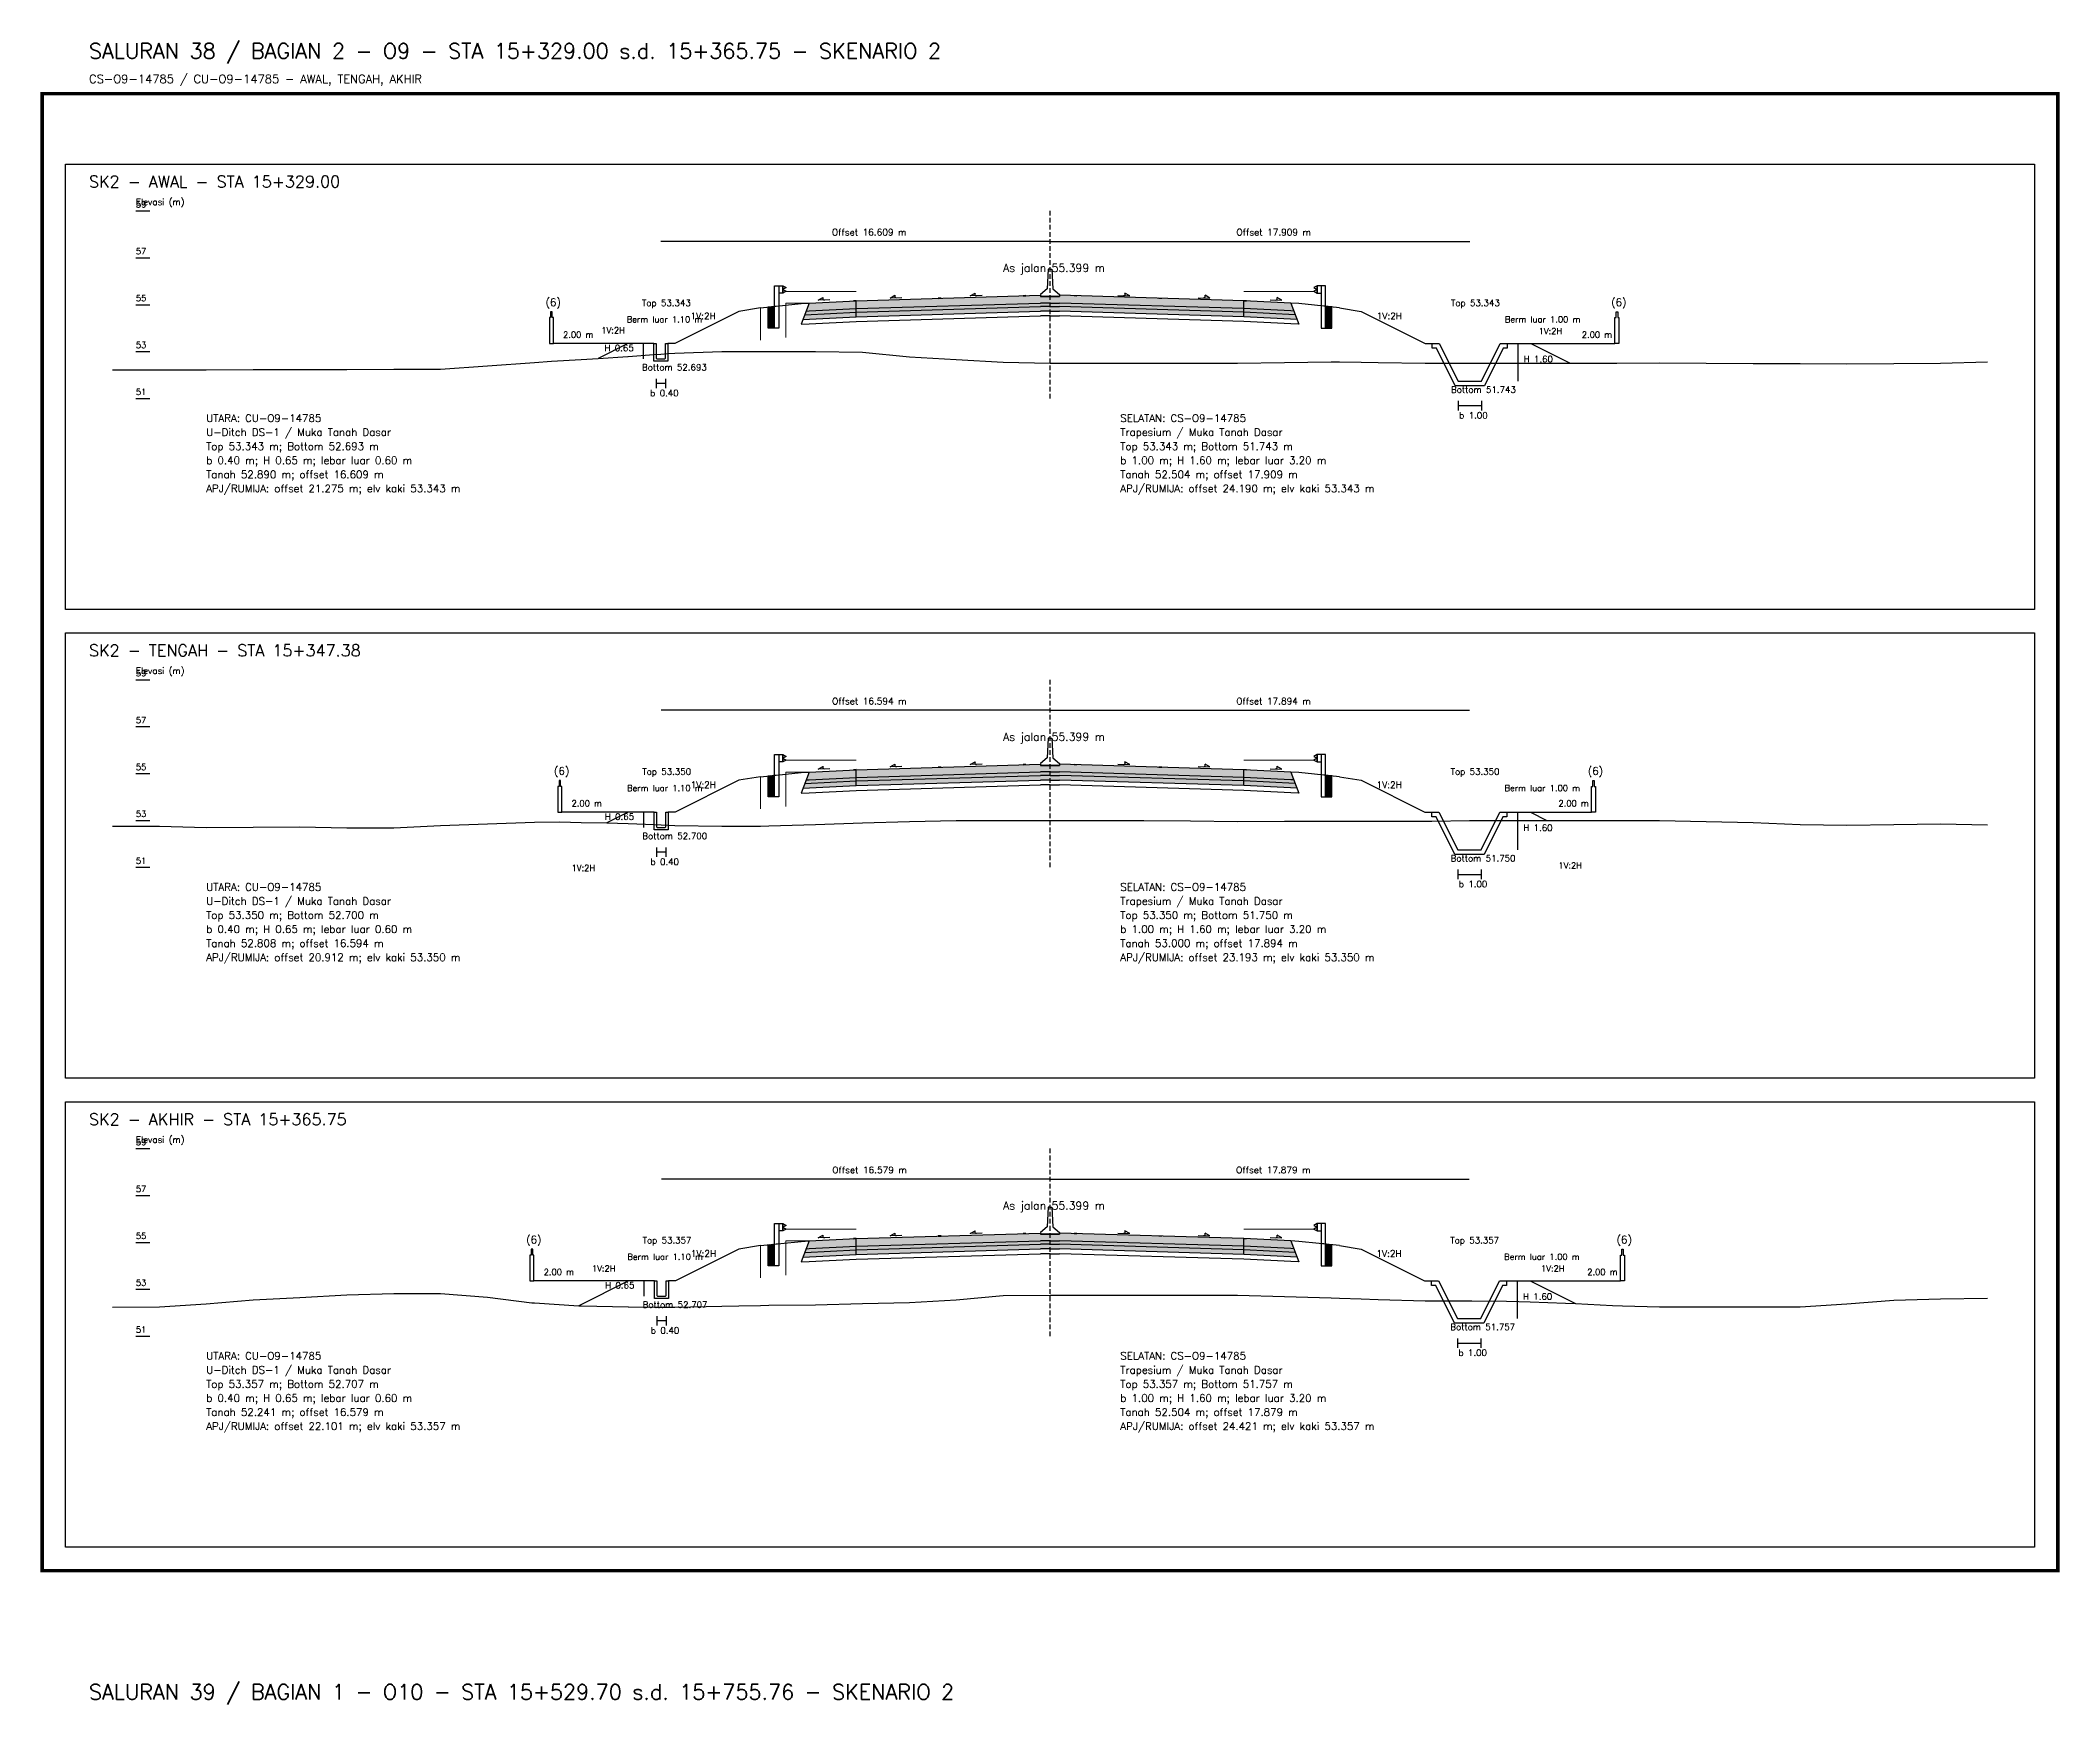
# Model space of a CAD drawing. Header units: metres. Extents: x -24715 to -24517, y 27498 to 30841.
# Drawn here: x -24617.7 to -24531.5, y 27567.5 to 27638.5 of the extents above; entities that cross this region are included whole.
import ezdxf

# ---------------------------------------------------------------- set-up
doc = ezdxf.new("R2010")
doc.units = ezdxf.units.M
doc.linetypes.add('PS_DASH', pattern=[0.3, 0.2, -0.1])
for name, color, linetype, lineweight in [('Dimensi', 230, 'Continuous', 20), ('GRS-ARSIR (HATCH)', 8, 'Continuous', 9), ('Guardrail', 20, 'Continuous', 30), ('HATCH - Beton ramping', 210, 'Continuous', 9), ('HATCH - LFA', 30, 'Continuous', 9), ('HATCH - Pavement', 50, 'Continuous', 9), ('Marka', 20, 'Continuous', 30), ('POT_ALL_GROUP', 2, 'Continuous', 70)]:
    doc.layers.add(name, color=color, linetype=linetype, lineweight=lineweight)
for name, color, linetype in [('POT_ALL_APJ', 2, 'Continuous'), ('POT_ALL_BORDER', 8, 'Continuous'), ('POT_ALL_CHANNEL2', 7, 'Continuous'), ('POT_ALL_DIM', 7, 'Continuous'), ('POT_ALL_GROUND', 1, 'Continuous'), ('POT_ALL_GUIDE', 8, 'Continuous'), ('POT_ALL_ROAD', 4, 'Continuous')]:
    doc.layers.add(name, color=color, linetype=linetype)
doc.styles.get("Standard").update_dxf_attribs({"font": 'simplex.shx'})

# ---------------------------------------------------------------- blocks, each defined once
blk = doc.blocks.new('JALAN_ASLI_TIPIKAL_2OKT_METER')
at = {"layer": 'Guardrail', "lineweight": 9}
h = blk.add_hatch(dxfattribs=at)
h.set_pattern_fill('JIS_LC_20', color=256, scale=0.002)
h.set_pattern_definition([(45, (-29.65569, -21.99233), (-0.02828427, 0.02828427), []), (45, (-29.65489, -21.99233), (-0.02828427, 0.02828427), [])])
h.paths.add_polyline_path([(-12.025, -1.394), (-11.753, -1.394), (-11.753, -0.471), (-12.018, -0.498)])
h = blk.add_hatch(dxfattribs=at)
h.set_pattern_fill('JIS_LC_20', color=256, scale=0.002)
h.set_pattern_definition([(45, (-29.40569, -21.99233), (-0.02828427, 0.02828427), []), (45, (-29.40489, -21.99233), (-0.02828427, 0.02828427), [])])
h.paths.add_polyline_path([(12.018, -0.498), (11.753, -0.471), (11.753, -1.394), (12.025, -1.394)])
at = {"layer": 'HATCH - Beton ramping'}
h = blk.add_hatch(dxfattribs=at)
h.set_pattern_fill('AR-CONC', color=256, scale=0.0005)
h.set_pattern_definition([(50, (-28.949556, -21.99233), (0.09109233, -0.00796954), [0.009525, -0.104775]), (355, (-28.94956, -21.99233), (-0.0176217, 0.09552842), [0.00762, -0.0838203]), (100.45144, (-28.941965, -21.992995), (0.07347062, 0.08755888), [0.008095, -0.08904512]), (46.1842, (-28.94956, -21.96693), (0.13553952, -0.02102116), [0.0142875, -0.1571625]), (96.63556, (-28.93826, -21.96868), (0.11870207, 0.12371306), [0.0121425, -0.1335678]), (351.18415, (-28.94956, -21.96693), (0.11870207, 0.12371306), [0.01143, -0.12572987]), (21, (-28.936856, -21.97328), (0.0758072, -0.0511326), [0.009525, -0.104775]), (326, (-28.93686, -21.97328), (0.03090101, 0.09209398), [0.00762, -0.08382]), (71.45144, (-28.93054, -21.97754), (0.1067082, 0.04096138), [0.008095, -0.08904497]), (37.5, (-28.949556, -21.99233), (0.001544302, 0.04227752), [0, -0.082804, 0, -0.08509, 0, -0.0841375]), (7.5, (-28.949556, -21.99233), (0.03340983, 0.05009029), [0, -0.048514, 0, -0.080899, 0, -0.0320675]), (327.5, (-28.977877, -21.99233), (0.067795298, -0.002864372), [0, -0.03175, 0, -0.09906, 0, -0.131445]), (317.5, (-28.990577, -21.99233), (0.07406459, 0.01271325), [0, -0.041275, 0, -0.065786, 0, -0.093345])])
h.paths.add_polyline_path([(-8.27, -0.566), (-10.401, -0.666), (-10.461, -0.826), (-8.27, -0.716)])
h.paths.add_polyline_path([(-0.4, -0.48), (0, -0.48), (0, -0.33), (-0.4, -0.33), (-8.27, -0.566), (-8.27, -0.716)])
h = blk.add_hatch(dxfattribs=at)
h.set_pattern_fill('AR-CONC', color=256, scale=0.0005)
h.set_pattern_definition([(50, (-28.699556, -21.99233), (0.09109233, -0.00796954), [0.009525, -0.104775]), (355, (-28.69956, -21.99233), (-0.01762171, 0.09552842), [0.00762, -0.0838203]), (100.45144, (-28.691965, -21.992995), (0.07347062, 0.08755888), [0.008095, -0.08904512]), (46.1842, (-28.69956, -21.96693), (0.13553952, -0.02102116), [0.0142875, -0.1571625]), (96.63556, (-28.68826, -21.96868), (0.11870207, 0.12371306), [0.0121425, -0.1335678]), (351.18415, (-28.69956, -21.96693), (0.11870207, 0.12371306), [0.01143, -0.12572987]), (21, (-28.686856, -21.97328), (0.0758072, -0.0511326), [0.009525, -0.104775]), (326, (-28.68686, -21.97328), (0.03090101, 0.09209398), [0.00762, -0.08382]), (71.45144, (-28.68054, -21.97754), (0.10670821, 0.04096138), [0.008095, -0.08904497]), (37.5, (-28.699556, -21.99233), (0.001544302, 0.04227752), [0, -0.082804, 0, -0.08509, 0, -0.0841375]), (7.5, (-28.699556, -21.99233), (0.03340983, 0.050090287), [0, -0.048514, 0, -0.080899, 0, -0.0320675]), (327.5, (-28.727877, -21.99233), (0.067795298, -0.002864372), [0, -0.03175, 0, -0.09906, 0, -0.131445]), (317.5, (-28.740577, -21.99233), (0.07406459, 0.012713246), [0, -0.041275, 0, -0.065786, 0, -0.093345])])
h.paths.add_polyline_path([(8.27, -0.566), (10.401, -0.666), (10.461, -0.826), (8.27, -0.716)])
h.paths.add_polyline_path([(0.4, -0.48), (0, -0.48), (0, -0.33), (0.4, -0.33), (8.27, -0.566), (8.27, -0.716)])
at = {"layer": 'HATCH - LFA'}
h = blk.add_hatch(dxfattribs=at)
h.set_pattern_fill('GRAVEL', color=256, scale=0.0075)
h.set_pattern_definition([(228.012788, (-28.812396, -21.801831), (-1.524, -1.7145), [0.0256291, -2.5372863]), (184.96974, (-28.829541, -21.820881), (2.2859999991, 0.1905000109), [0.04398035, -4.3540537]), (132.510447, (-28.873356, -21.824691), (1.9050000008, -2.0954999993), [0.0310111, -3.0701042]), (267.27369, (-28.947651, -21.872316), (0.1905000004, 3.81), [0.0400503, -3.9649828]), (292.833654, (-28.949556, -21.912321), (-0.9525, 2.286), [0.0392725, -3.8879856]), (357.27369, (-28.934316, -21.948516), (-3.81, 0.1905000004), [0.0400503, -3.9649828]), (37.69424, (-28.894311, -21.950421), (-2.4764999999, -1.9050000001), [0.0529645, -5.24348365]), (72.255328, (-28.852401, -21.918036), (1.3335000004, 4.1909999999), [0.050004, -4.95039425]), (121.429566, (-28.837161, -21.870411), (-1.5240000002, 2.4764999999), [0.040186, -3.9784159]), (175.23636, (-28.858116, -21.836121), (2.0955, -0.1905), [0.0458785, -2.2480453]), (222.397438, (-28.903836, -21.832311), (-2.2859999999, -2.0955000001), [0.05933084, -5.8737579]), (138.814075, (-28.759056, -21.874221), (-1.3335, 1.143), [0.0202503, -2.0047924]), (171.469234, (-28.774296, -21.860886), (2.4765, -0.3809999996), [0.03852615, -3.8140979]), (225, (-28.8124, -21.85517), (0, -0.1905), [0.0269407, -0.242467]), (203.19859, (-28.82573, -21.832311), (0.9525, 0.381), [0.0145081, -1.4362967]), (291.80141, (-28.839066, -21.838026), (-0.1905, 0.5715), [0.0205174, -1.0053565]), (30.96376, (-28.831446, -21.857076), (0.5715, 0.381), [0.033324, -1.0774724]), (161.56505, (-28.80287, -21.83993), (0.381, -0.1905), [0.0240965, -0.5783174]), (16.38954, (-28.949556, -21.838026), (1.905, 0.5715), [0.0337566, -3.341912]), (70.346176, (-28.917171, -21.828501), (-0.762, -2.0955), [0.0283199, -2.8036662]), (293.19859, (-28.80287, -21.801831), (-0.381, 0.9525), [0.029016, -1.4217888]), (343.61046, (-28.791441, -21.828501), (-1.905, 0.5715), [0.0337566, -3.341912]), (339.443955, (-28.949556, -21.956136), (-0.9525, 0.381), [0.0325526, -1.5950801]), (294.77514, (-28.919076, -21.967566), (-0.952500001, 2.0954999995), [0.0272754, -2.7002695]), (66.80141, (-28.800966, -21.992331), (0.381, 0.9525), [0.029016, -1.4217888]), (17.354025, (-28.789536, -21.965661), (-2.4765, -0.762), [0.0319337, -3.1614282]), (69.443955, (-28.89431, -21.992331), (-0.381, -0.9525), [0.0162763, -1.6113564]), (101.30993, (-28.812396, -21.99233), (-0.1905, 0.762), [0.0097136, -0.9616496]), (165.96376, (-28.8143, -21.982806), (0.5715, -0.1905), [0.0392725, -0.7461791]), (186.009006, (-28.852401, -21.973281), (1.905, 0.1905), [0.036395, -3.6031024]), (303.69007, (-28.831446, -21.87422), (-0.1905, 0.381), [0.0274743, -0.6593832]), (353.157227, (-28.816206, -21.897081), (3.2385, -0.3809999998), [0.0479668, -4.7487007]), (60.945396, (-28.76858, -21.902796), (-0.762, -1.3335), [0.0196131, -1.9417044]), (90, (-28.75906, -21.88565), (-0.1905, 0.1905), [0.01143, -0.17907]), (120.256437, (-28.856211, -21.967566), (0.762, -1.3335), [0.026465, -2.6200456]), (48.012787, (-28.869546, -21.944706), (1.524, 1.7145), [0.0512582, -2.5116572]), (0, (-28.83526, -21.9066), (0.1905, 0.1905), [0.04953, -0.14097]), (325.304846, (-28.785726, -21.906606), (1.9050000007, -1.333499999), [0.0301207, -2.9819488]), (254.0546, (-28.76096, -21.92375), (-0.1905, -0.762), [0.0277372, -1.3591238]), (207.645975, (-28.768581, -21.950421), (-3.6195000001, -1.9049999997), [0.0451609, -4.4709348]), (175.426079, (-28.808586, -21.971376), (-2.4765, 0.1905), [0.0477772, -4.7299385])])
h.paths.add_polyline_path([(-8.27, -0.716), (-10.461, -0.826), (-10.54, -1.03), (-8.27, -0.916)])
h.paths.add_polyline_path([(-0.4, -0.68), (0, -0.68), (0, -0.48), (-0.4, -0.48), (-8.27, -0.716), (-8.27, -0.916)])
h = blk.add_hatch(dxfattribs=at)
h.set_pattern_fill('GRAVEL', color=256, scale=0.0075)
h.set_pattern_definition([(228.012788, (-28.562396, -21.801831), (-1.524, -1.7145), [0.0256291, -2.5372863]), (184.96974, (-28.579541, -21.820881), (2.2859999991, 0.1905000109), [0.04398035, -4.3540537]), (132.510447, (-28.623356, -21.824691), (1.9050000008, -2.0954999993), [0.0310111, -3.0701042]), (267.27369, (-28.697651, -21.872316), (0.1905000004, 3.81), [0.04005034, -3.9649828]), (292.833654, (-28.699556, -21.912321), (-0.9525, 2.286), [0.0392725, -3.8879856]), (357.27369, (-28.684316, -21.948516), (-3.81, 0.1905000004), [0.04005034, -3.9649828]), (37.69424, (-28.644311, -21.950421), (-2.4764999999, -1.9050000001), [0.0529645, -5.24348365]), (72.255328, (-28.602401, -21.918036), (1.3335000004, 4.1909999999), [0.050004, -4.95039425]), (121.429566, (-28.587161, -21.870411), (-1.5240000002, 2.4764999999), [0.040186, -3.9784159]), (175.23636, (-28.608116, -21.836121), (2.0955, -0.1905000003), [0.0458785, -2.2480453]), (222.397438, (-28.653836, -21.832311), (-2.2859999999, -2.0955000001), [0.05933084, -5.87375794]), (138.814075, (-28.509056, -21.874221), (-1.3335, 1.143), [0.02025034, -2.0047924]), (171.469234, (-28.524296, -21.860886), (2.4765, -0.3809999996), [0.03852615, -3.8140979]), (225, (-28.5624, -21.85517), (0, -0.1905), [0.0269407, -0.242467]), (203.19859, (-28.57573, -21.832311), (0.9525, 0.381), [0.0145081, -1.4362967]), (291.80141, (-28.589066, -21.838026), (-0.1905, 0.5715), [0.0205174, -1.0053565]), (30.96376, (-28.581446, -21.857076), (0.5715, 0.381), [0.033324, -1.0774724]), (161.56505, (-28.55287, -21.83993), (0.381, -0.1905), [0.0240965, -0.57831736]), (16.38954, (-28.699556, -21.838026), (1.905, 0.5715), [0.0337566, -3.341912]), (70.346176, (-28.667171, -21.828501), (-0.762, -2.0955), [0.0283199, -2.8036662]), (293.19859, (-28.55287, -21.801831), (-0.381, 0.9525), [0.029016, -1.4217888]), (343.61046, (-28.541441, -21.828501), (-1.905, 0.5714999999), [0.0337566, -3.341912]), (339.443955, (-28.699556, -21.956136), (-0.9525, 0.381), [0.03255264, -1.5950801]), (294.77514, (-28.669076, -21.967566), (-0.952500001, 2.0954999995), [0.0272754, -2.7002695]), (66.80141, (-28.550966, -21.992331), (0.381, 0.9525), [0.029016, -1.4217888]), (17.354025, (-28.539536, -21.965661), (-2.4765, -0.7620000002), [0.0319337, -3.1614282]), (69.443955, (-28.64431, -21.992331), (-0.381, -0.9525), [0.0162763, -1.6113564]), (101.30993, (-28.562396, -21.99233), (-0.1905, 0.762), [0.0097136, -0.9616496]), (165.96376, (-28.5643, -21.982806), (0.5715, -0.1905), [0.0392725, -0.7461791]), (186.009006, (-28.602401, -21.973281), (1.905, 0.1905), [0.036395, -3.6031024]), (303.69007, (-28.581446, -21.87422), (-0.1905, 0.381), [0.0274743, -0.6593832]), (353.157227, (-28.566206, -21.897081), (3.2385, -0.3809999998), [0.04796676, -4.7487007]), (60.945396, (-28.51858, -21.902796), (-0.762, -1.3335), [0.0196131, -1.9417044]), (90, (-28.50906, -21.88565), (-0.1905, 0.1905), [0.01143, -0.17907]), (120.256437, (-28.606211, -21.967566), (0.762, -1.3335), [0.026465, -2.62004556]), (48.012787, (-28.619546, -21.944706), (1.524, 1.7145), [0.0512582, -2.5116572]), (0, (-28.58526, -21.9066), (0.1905, 0.1905), [0.04953, -0.14097]), (325.304846, (-28.535726, -21.906606), (1.9050000007, -1.333499999), [0.0301207, -2.98194875]), (254.054604, (-28.51096, -21.92375), (-0.1905, -0.762), [0.0277372, -1.35912375]), (207.645975, (-28.518581, -21.950421), (-3.6195000001, -1.9049999997), [0.0451609, -4.4709348]), (175.426079, (-28.558586, -21.971376), (-2.4765, 0.1905), [0.0477772, -4.7299385])])
h.paths.add_polyline_path([(8.27, -0.716), (10.461, -0.826), (10.54, -1.03), (8.27, -0.916)])
h.paths.add_polyline_path([(0.4, -0.68), (0, -0.68), (0, -0.48), (0.4, -0.48), (8.27, -0.716), (8.27, -0.916)])
at = {"layer": 'HATCH - Pavement'}
h = blk.add_hatch(dxfattribs=at)
h.set_pattern_fill('AR-CONC', color=256, scale=0.001)
h.set_pattern_definition([(50, (-89.43046, -52.62889), (0.18218467, -0.01593909), [0.01905, -0.20955]), (355, (-89.43046, -52.6289), (-0.03524342, 0.19105685), [0.01524, -0.1676406]), (100.45144, (-89.41528, -52.63022), (0.14694125, 0.17511775), [0.01619, -0.17809024]), (46.1842, (-89.43046, -52.5781), (0.27107904, -0.04204233), [0.028575, -0.314325]), (96.63556, (-89.40787, -52.5816), (0.23740413, 0.2474261), [0.024285, -0.2671356]), (351.18415, (-89.43046, -52.5781), (0.2374041, 0.2474261), [0.02286, -0.2514597]), (21, (-89.40506, -52.59079), (0.1516144, -0.1022652), [0.01905, -0.20955]), (326, (-89.40506, -52.5908), (0.06180203, 0.18418797), [0.01524, -0.16764]), (71.45144, (-89.39243, -52.59931), (0.21341642, 0.08192277), [0.01619, -0.17808994]), (37.5, (-89.43046, -52.62889), (0.003088603, 0.08455504), [0, -0.165608, 0, -0.17018, 0, -0.168275]), (7.5, (-89.43046, -52.62889), (0.06681966, 0.100180575), [0, -0.097028, 0, -0.161798, 0, -0.064135]), (327.5, (-89.4871, -52.62889), (0.135590595, -0.005728744), [0, -0.0635, 0, -0.19812, 0, -0.26289]), (317.5, (-89.5125, -52.62889), (0.14812918, 0.02542649), [0, -0.08255, 0, -0.131572, 0, -0.18669])])
h.paths.add_polyline_path([(-8.27, -0.236), (-10.27, -0.336), (-10.401, -0.673), (-10.27, -0.666), (-8.27, -0.566)])
h.paths.add_polyline_path([(-0.4, -0.33), (0, -0.33), (0, 0), (-0.4, 0), (-8.27, -0.236), (-8.27, -0.566)])
h = blk.add_hatch(dxfattribs=at)
h.set_pattern_fill('AR-CONC', color=256, scale=0.001)
h.set_pattern_definition([(50, (-89.18046, -52.62889), (0.18218467, -0.01593909), [0.01905, -0.20955]), (355, (-89.18046, -52.6289), (-0.03524342, 0.19105685), [0.01524, -0.16764058]), (100.45144, (-89.16528, -52.63022), (0.14694125, 0.17511775), [0.01619, -0.17809024]), (46.1842, (-89.18046, -52.5781), (0.27107904, -0.04204233), [0.028575, -0.314325]), (96.63556, (-89.15787, -52.5816), (0.23740413, 0.2474261), [0.024285, -0.2671356]), (351.18415, (-89.18046, -52.5781), (0.2374041, 0.2474261), [0.02286, -0.2514597]), (21, (-89.15506, -52.59079), (0.1516144, -0.1022652), [0.01905, -0.20955]), (326, (-89.15506, -52.5908), (0.06180203, 0.18418797), [0.01524, -0.16764]), (71.45144, (-89.14243, -52.59931), (0.21341642, 0.08192277), [0.01619, -0.17808994]), (37.5, (-89.18046, -52.62889), (0.003088603, 0.08455504), [0, -0.165608, 0, -0.17018, 0, -0.168275]), (7.5, (-89.18046, -52.62889), (0.06681966, 0.100180575), [0, -0.097028, 0, -0.161798, 0, -0.064135]), (327.5, (-89.2371, -52.62889), (0.135590595, -0.005728744), [0, -0.0635, 0, -0.19812, 0, -0.26289]), (317.5, (-89.2625, -52.62889), (0.14812918, 0.02542649), [0, -0.08255, 0, -0.131572, 0, -0.18669])])
h.paths.add_polyline_path([(8.27, -0.236), (10.27, -0.336), (10.401, -0.673), (10.27, -0.666), (8.27, -0.566)])
h.paths.add_polyline_path([(0.4, -0.33), (0, -0.33), (0, 0), (0.4, 0), (8.27, -0.236), (8.27, -0.566)])
at = {"layer": 'Marka'}
h = blk.add_hatch(color=256, dxfattribs=at)
h.dxf.hatch_style = 1
h.paths.add_polyline_path([(-8.27, -0.23), (-8.39, -0.236), (-8.39, -0.242), (-8.27, -0.236)])
h.paths.add_polyline_path([(-4.65, -0.122), (-4.77, -0.125), (-4.77, -0.131), (-4.65, -0.128)])
h.paths.add_polyline_path([(-1.03, -0.019), (-1.03, -0.013), (-1.15, -0.017), (-1.15, -0.023)])
h = blk.add_hatch(color=256, dxfattribs=at)
h.dxf.hatch_style = 1
h.paths.add_polyline_path([(8.27, -0.23), (8.39, -0.236), (8.39, -0.242), (8.27, -0.236)])
h.paths.add_polyline_path([(4.65, -0.122), (4.77, -0.125), (4.77, -0.131), (4.65, -0.128)])
h.paths.add_polyline_path([(1.03, -0.019), (1.03, -0.013), (1.15, -0.017), (1.15, -0.023)])
for p, q in [((-8.27, -0.236), (-0.4, 0)), ((8.27, -0.236), (0.4, 0)), ((-12.353, -0.533), (-10.622, -0.354)), ((-10.27, -0.336), (-10.62, -1.234)), ((-10.62, -0.354), (-10.27, -0.336)), ((-10.461, -0.826), (-8.27, -0.716)), ((-10.401, -0.673), (-10.27, -0.666)), ((-10.27, -0.336), (-8.27, -0.236)), ((-10.27, -0.666), (-8.27, -0.566)), ((-8.27, -0.916), (-8.27, -0.236)), ((-8.27, -0.566), (-0.4, -0.33)), ((-8.27, -0.716), (-0.4, -0.48)), ((-8.27, -0.916), (-0.4, -0.68)), ((0, -0.05), (-0.4, -0.05)), ((0, -0.33), (-0.4, -0.33)), ((0, -0.48), (-0.4, -0.48)), ((0, -0.68), (-0.4, -0.68)), ((0, -0.05), (0.4, -0.05)), ((0, -0.33), (0.4, -0.33)), ((0, -0.48), (0.4, -0.48)), ((0, -0.68), (0.4, -0.68)), ((8.27, -0.566), (0.4, -0.33)), ((8.27, -0.716), (0.4, -0.48)), ((8.27, -0.916), (0.4, -0.68)), ((8.27, -0.916), (8.27, -0.236)), ((10.27, -0.336), (8.27, -0.236)), ((10.27, -0.666), (8.27, -0.566)), ((10.461, -0.826), (8.27, -0.716)), ((10.27, -0.336), (10.62, -1.234)), ((10.62, -0.354), (10.27, -0.336)), ((10.401, -0.673), (10.27, -0.666)), ((12.353, -0.533), (10.622, -0.354)), ((-10.62, -1.234), (-10.27, -1.216)), ((-10.54, -1.03), (-8.27, -0.916)), ((-10.27, -1.216), (-8.27, -1.116)), ((-8.27, -1.116), (-0.4, -0.88)), ((0, -0.88), (-0.4, -0.88)), ((0, -0.88), (0.4, -0.88)), ((8.27, -1.116), (0.4, -0.88)), ((10.54, -1.03), (8.27, -0.916)), ((10.27, -1.216), (8.27, -1.116)), ((10.62, -1.234), (10.27, -1.216))]:
    blk.add_line(p, q)
for points in [[(0, 1.11), (-0.075, 1.11), (-0.125, 0.27), (-0.4, 0.03), (-0.4, -0.05), (0, -0.05)], [(0, 1.11), (0.075, 1.11), (0.125, 0.27), (0.4, 0.03), (0.4, -0.05), (0, -0.05)], [(-6.818, -0.116), (-6.616, 0)], [(-3.401, -0.02), (-3.199, 0.096)], [(3.401, -0.02), (3.199, 0.096)], [(6.818, -0.116), (6.616, 0)], [(-9.887, -0.208), (-9.686, -0.092)], [(-9.387, -0.193), (-9.887, -0.208)], [(-6.318, -0.101), (-6.818, -0.116)], [(-2.901, -0.005), (-3.401, -0.02)], [(2.901, -0.005), (3.401, -0.02)], [(6.318, -0.101), (6.818, -0.116)], [(9.387, -0.193), (9.887, -0.208)], [(9.887, -0.208), (9.686, -0.092)]]:
    blk.add_lwpolyline(points)
for centre, start, end in [((-6.556, -0.037), 148.28164, 271.71836), ((-3.139, 0.059), 148.28164, 271.71836), ((3.139, 0.059), 268.28164, 31.71836), ((6.556, -0.037), 268.28164, 31.71836), ((-9.625, -0.129), 148.28164, 271.71836), ((9.625, -0.129), 268.28164, 31.71836)]:
    blk.add_arc(centre, 0.0711, start, end)
at = {"layer": 'Dimensi'}
for p, q in [((-8.27, 0.168), (-11.27, 0.168)), ((8.27, 0.168), (11.27, 0.168))]:
    blk.add_line(p, q, dxfattribs=at)
at = {"layer": 'GRS-ARSIR (HATCH)'}
for p, q in [((-12.353, -0.533), (-12.353, -1.909)), ((-11.27, -0.336), (-11.27, -1.803)), ((-10.27, -0.336), (-11.27, -0.336))]:
    blk.add_line(p, q, dxfattribs=at)
at = {"layer": 'Guardrail'}
for points in [[(-11.753, -1.394), (-11.753, 0.406), (-11.575, 0.406), (-11.575, -1.394), (-11.753, -1.394)], [(-11.575, 0.406), (-11.397, 0.406), (-11.397, 0.094), (-11.575, 0.094)], [(-11.397, 0.25), (-11.397, 0.406), (-11.262, 0.328), (-11.397, 0.25)], [(-11.397, 0.094), (-11.397, 0.25), (-11.262, 0.172), (-11.397, 0.094)], [(11.397, 0.25), (11.397, 0.406), (11.262, 0.328), (11.397, 0.25)], [(11.397, 0.094), (11.397, 0.25), (11.262, 0.172), (11.397, 0.094)], [(11.575, 0.406), (11.397, 0.406), (11.397, 0.094), (11.575, 0.094)], [(11.753, -1.394), (11.753, 0.406), (11.575, 0.406), (11.575, -1.394), (11.753, -1.394)], [(-11.575, -1.394), (-12.025, -1.394), (-12.018, -0.498), (-11.568, -0.453), (-11.575, -1.394)], [(11.575, -1.394), (12.025, -1.394), (12.018, -0.498), (11.568, -0.453), (11.575, -1.394)]]:
    blk.add_lwpolyline(points, dxfattribs=at)
at = {"layer": 'Marka'}
for points in [[(-8.39, -0.242), (-8.27, -0.236), (-8.27, -0.23), (-8.39, -0.236), (-8.39, -0.242)], [(8.39, -0.242), (8.27, -0.236), (8.27, -0.23), (8.39, -0.236), (8.39, -0.242)]]:
    blk.add_lwpolyline(points, dxfattribs=at)
for points in [[(-4.65, -0.122), (-4.77, -0.125), (-4.77, -0.131), (-4.65, -0.128)], [(-1.03, -0.013), (-1.15, -0.017), (-1.15, -0.023), (-1.03, -0.019)], [(1.03, -0.013), (1.15, -0.017), (1.15, -0.023), (1.03, -0.019)], [(4.65, -0.122), (4.77, -0.125), (4.77, -0.131), (4.65, -0.128)]]:
    blk.add_lwpolyline(points, close=True, dxfattribs=at)

msp = doc.modelspace()

# ---------------------------------------------------------------- linework, layer by layer
at = {"layer": 'POT_ALL_APJ', "linetype": 'Continuous'}
for points in [[(-24595.94538, 27626.71079), (-24595.94538, 27625.60638), (-24595.77538, 27625.60638), (-24595.77538, 27626.71079), (-24595.83038, 27626.71079), (-24595.83038, 27626.96079), (-24595.86038, 27626.96079), (-24595.89038, 27626.96079), (-24595.89038, 27626.71079), (-24595.94538, 27626.71079)], [(-24550.31133, 27626.71079), (-24550.31133, 27625.60638), (-24550.48133, 27625.60638), (-24550.48133, 27626.71079), (-24550.42633, 27626.71079), (-24550.42633, 27626.96079), (-24550.39633, 27626.96079), (-24550.36633, 27626.96079), (-24550.36633, 27626.71079), (-24550.31133, 27626.71079)], [(-24592.59439, 27625.60638), (-24595.77538, 27625.60638)], [(-24554.07736, 27625.60638), (-24550.48133, 27625.60638)], [(-24595.58268, 27606.71804), (-24595.58268, 27605.61363), (-24595.41268, 27605.61363), (-24595.41268, 27606.71804), (-24595.46768, 27606.71804), (-24595.46768, 27606.96804), (-24595.49768, 27606.96804), (-24595.52768, 27606.96804), (-24595.52768, 27606.71804), (-24595.58268, 27606.71804)], [(-24551.30758, 27606.71804), (-24551.30758, 27605.61363), (-24551.47758, 27605.61363), (-24551.47758, 27606.71804), (-24551.42258, 27606.71804), (-24551.42258, 27606.96804), (-24551.39258, 27606.96804), (-24551.36258, 27606.96804), (-24551.36258, 27606.71804), (-24551.30758, 27606.71804)], [(-24592.57983, 27605.61363), (-24595.41268, 27605.61363)], [(-24554.09192, 27605.61363), (-24551.47758, 27605.61363)], [(-24596.77173, 27586.72528), (-24596.77173, 27585.62087), (-24596.60173, 27585.62087), (-24596.60173, 27586.72528), (-24596.65673, 27586.72528), (-24596.65673, 27586.97528), (-24596.68673, 27586.97528), (-24596.71673, 27586.97528), (-24596.71673, 27586.72528), (-24596.77173, 27586.72528)], [(-24550.0802, 27586.72528), (-24550.0802, 27585.62087), (-24550.2502, 27585.62087), (-24550.2502, 27586.72528), (-24550.1952, 27586.72528), (-24550.1952, 27586.97528), (-24550.1652, 27586.97528), (-24550.1352, 27586.97528), (-24550.1352, 27586.72528), (-24550.0802, 27586.72528)], [(-24592.56527, 27585.62087), (-24596.60173, 27585.62087)], [(-24554.10648, 27585.62087), (-24550.2502, 27585.62087)]]:
    msp.add_lwpolyline(points, dxfattribs=at)
at = {"layer": 'POT_ALL_BORDER', "linetype": 'Continuous'}
for points in [[(-24616.58588, 27633.26387), (-24532.58588, 27633.26387), (-24532.58588, 27614.26387), (-24616.58588, 27614.26387), (-24616.58588, 27633.26387)], [(-24616.58588, 27613.26387), (-24532.58588, 27613.26387), (-24532.58588, 27594.26387), (-24616.58588, 27594.26387), (-24616.58588, 27613.26387)], [(-24616.58588, 27593.26387), (-24532.58588, 27593.26387), (-24532.58588, 27574.26387), (-24616.58588, 27574.26387), (-24616.58588, 27593.26387)]]:
    msp.add_lwpolyline(points, dxfattribs=at)
at = {"layer": 'POT_ALL_CHANNEL2', "linetype": 'Continuous'}
for points in [[(-24590.99439, 27625.60638), (-24590.89439, 27625.60638), (-24590.89439, 27624.85638), (-24591.49439, 27624.85638), (-24591.49439, 27625.60638), (-24591.39439, 27625.60638), (-24591.39439, 27624.98638), (-24591.36439, 27624.95638), (-24591.02439, 27624.95638), (-24590.99439, 27624.98638), (-24590.99439, 27625.60638)], [(-24558.27736, 27625.60638), (-24557.97736, 27625.60638), (-24557.17736, 27624.00638), (-24556.17736, 27624.00638), (-24555.37736, 27625.60638), (-24555.07736, 27625.60638), (-24555.07736, 27625.40638), (-24555.25376, 27625.40638), (-24556.05376, 27623.80638), (-24557.30097, 27623.80638), (-24558.10097, 27625.40638), (-24558.27736, 27625.40638), (-24558.27736, 27625.60638)], [(-24590.97983, 27605.61363), (-24590.87983, 27605.61363), (-24590.87983, 27604.86363), (-24591.47983, 27604.86363), (-24591.47983, 27605.61363), (-24591.37983, 27605.61363), (-24591.37983, 27604.99363), (-24591.34983, 27604.96363), (-24591.00983, 27604.96363), (-24590.97983, 27604.99363), (-24590.97983, 27605.61363)], [(-24558.29192, 27605.61363), (-24557.99192, 27605.61363), (-24557.19192, 27604.01363), (-24556.19192, 27604.01363), (-24555.39192, 27605.61363), (-24555.09192, 27605.61363), (-24555.09192, 27605.41363), (-24555.26832, 27605.41363), (-24556.06832, 27603.81363), (-24557.31553, 27603.81363), (-24558.11553, 27605.41363), (-24558.29192, 27605.41363), (-24558.29192, 27605.61363)], [(-24590.96527, 27585.62087), (-24590.86527, 27585.62087), (-24590.86527, 27584.87087), (-24591.46527, 27584.87087), (-24591.46527, 27585.62087), (-24591.36527, 27585.62087), (-24591.36527, 27585.00087), (-24591.33527, 27584.97087), (-24590.99527, 27584.97087), (-24590.96527, 27585.00087), (-24590.96527, 27585.62087)], [(-24558.30648, 27585.62087), (-24558.00648, 27585.62087), (-24557.20648, 27584.02087), (-24556.20648, 27584.02087), (-24555.40648, 27585.62087), (-24555.10648, 27585.62087), (-24555.10648, 27585.42087), (-24555.28288, 27585.42087), (-24556.08288, 27583.82087), (-24557.33009, 27583.82087), (-24558.13009, 27585.42087), (-24558.30648, 27585.42087), (-24558.30648, 27585.62087)]]:
    msp.add_lwpolyline(points, dxfattribs=at)
at = {"layer": 'POT_ALL_DIM', "linetype": 'Continuous'}
for points in [[(-24574.58588, 27629.963), (-24591.19439, 27629.963)], [(-24574.58588, 27629.963), (-24556.67736, 27629.963)], [(-24591.94439, 27625.60638), (-24591.94439, 27624.95638)], [(-24554.62736, 27625.60638), (-24554.62736, 27624.00638)], [(-24591.39439, 27624.10638), (-24591.39439, 27623.70638)], [(-24590.99439, 27624.10638), (-24590.99439, 27623.70638)], [(-24590.99439, 27623.90638), (-24591.39439, 27623.90638)], [(-24557.17736, 27623.15638), (-24557.17736, 27622.75638)], [(-24556.17736, 27623.15638), (-24556.17736, 27622.75638)], [(-24557.17736, 27622.95638), (-24556.17736, 27622.95638)], [(-24574.58588, 27609.96297), (-24591.17983, 27609.96297)], [(-24574.58588, 27609.96297), (-24556.69192, 27609.96297)], [(-24591.92983, 27605.61363), (-24591.92983, 27604.96363)], [(-24554.64192, 27605.61363), (-24554.64192, 27604.01363)], [(-24591.37983, 27604.11363), (-24591.37983, 27603.71363)], [(-24590.97983, 27603.91363), (-24591.37983, 27603.91363)], [(-24590.97983, 27604.11363), (-24590.97983, 27603.71363)], [(-24557.19192, 27603.16363), (-24557.19192, 27602.76363)], [(-24557.19192, 27602.96363), (-24556.19192, 27602.96363)], [(-24556.19192, 27603.16363), (-24556.19192, 27602.76363)], [(-24574.58588, 27589.96293), (-24591.16527, 27589.96293)], [(-24574.58588, 27589.96293), (-24556.70648, 27589.96293)], [(-24591.91527, 27585.62087), (-24591.91527, 27584.97087)], [(-24554.65648, 27585.62087), (-24554.65648, 27584.02087)], [(-24591.36527, 27584.12087), (-24591.36527, 27583.72087)], [(-24590.96527, 27583.92087), (-24591.36527, 27583.92087)], [(-24590.96527, 27584.12087), (-24590.96527, 27583.72087)], [(-24557.20648, 27583.17087), (-24557.20648, 27582.77087)], [(-24557.20648, 27582.97087), (-24556.20648, 27582.97087)], [(-24556.20648, 27583.17087), (-24556.20648, 27582.77087)]]:
    msp.add_lwpolyline(points, dxfattribs=at)
at = {"layer": 'POT_ALL_GROUND', "linetype": 'Continuous'}
for points in [[(-24614.58588, 27624.48485), (-24612.58588, 27624.48648), (-24610.58588, 27624.48925), (-24608.58588, 27624.49368), (-24606.58588, 27624.49385), (-24604.58588, 27624.50024), (-24602.58588, 27624.50693), (-24600.58588, 27624.51418), (-24598.58588, 27624.66037), (-24596.58588, 27624.80173), (-24595.86038, 27624.84742), (-24594.58588, 27624.92769), (-24593.86038, 27624.97339), (-24592.59439, 27625.05698), (-24592.58588, 27625.05757), (-24591.49439, 27625.13307), (-24591.19439, 27625.15383), (-24590.89439, 27625.17458), (-24590.58588, 27625.19592), (-24588.58588, 27625.26387), (-24587.85579, 27625.26387), (-24586.93915, 27625.26387), (-24586.58588, 27625.26387), (-24584.58588, 27625.26387), (-24582.58588, 27625.23882), (-24580.58588, 27625.03773), (-24578.58588, 27624.92747), (-24576.58588, 27624.80858), (-24574.58588, 27624.76533), (-24572.58588, 27624.77236), (-24570.58588, 27624.77105), (-24568.58588, 27624.76986), (-24566.58588, 27624.76835), (-24564.58588, 27624.80008), (-24562.58588, 27624.81936), (-24562.2326, 27624.81959), (-24561.31596, 27624.81162), (-24560.58588, 27624.79086), (-24558.58588, 27624.76871), (-24558.27736, 27624.7688), (-24556.67736, 27624.76822), (-24556.58588, 27624.7682), (-24555.07736, 27624.76742), (-24554.58588, 27624.76714), (-24554.07736, 27624.76686), (-24552.58588, 27624.76602), (-24552.39633, 27624.76592), (-24550.58588, 27624.76702), (-24550.39633, 27624.77068), (-24548.58588, 27624.78218), (-24546.58588, 27624.76461), (-24544.58588, 27624.76124), (-24542.58588, 27624.75527), (-24540.58588, 27624.74664), (-24538.58588, 27624.75183), (-24536.58588, 27624.76244), (-24534.58588, 27624.81985)], [(-24614.58588, 27605.01537), (-24612.58588, 27605.01408), (-24610.58588, 27604.95935), (-24608.58588, 27604.97182), (-24606.58588, 27604.98476), (-24604.58588, 27604.95127), (-24602.58588, 27604.9545), (-24600.58588, 27605.04142), (-24598.58588, 27605.12054), (-24596.58588, 27605.18723), (-24595.49768, 27605.2064), (-24594.58588, 27605.1724), (-24593.49768, 27605.15467), (-24592.58588, 27605.12972), (-24592.57983, 27605.12947), (-24591.47983, 27605.08438), (-24591.17983, 27605.07208), (-24590.87983, 27605.05979), (-24590.58588, 27605.04774), (-24588.58588, 27605.01387), (-24587.85579, 27605.01387), (-24586.93915, 27605.02088), (-24586.58588, 27605.03202), (-24584.58588, 27605.09507), (-24582.58588, 27605.15791), (-24580.58588, 27605.21593), (-24578.58588, 27605.26388), (-24576.58588, 27605.26393), (-24574.58588, 27605.26398), (-24572.58588, 27605.26402), (-24570.58588, 27605.26395), (-24568.58588, 27605.24841), (-24566.58588, 27605.2202), (-24564.58588, 27605.22952), (-24562.58588, 27605.23821), (-24562.2326, 27605.22835), (-24561.31596, 27605.22814), (-24560.58588, 27605.22891), (-24558.58588, 27605.23102), (-24558.29192, 27605.23128), (-24556.69192, 27605.26393), (-24556.58588, 27605.26394), (-24555.09192, 27605.26409), (-24554.58588, 27605.26405), (-24554.09192, 27605.26401), (-24553.39258, 27605.26394), (-24552.58588, 27605.26389), (-24551.39258, 27605.26394), (-24550.58588, 27605.26403), (-24548.58588, 27605.26402), (-24546.58588, 27605.21581), (-24544.58588, 27605.1763), (-24542.58588, 27605.09549), (-24540.58588, 27605.05516), (-24538.58588, 27605.08463), (-24536.58588, 27605.11141), (-24534.58588, 27605.06936)], [(-24614.58588, 27584.50784), (-24612.58588, 27584.51204), (-24610.58588, 27584.6391), (-24608.58588, 27584.81045), (-24606.58588, 27584.91277), (-24604.58588, 27585.02095), (-24602.58588, 27585.08637), (-24600.58588, 27585.08203), (-24598.58588, 27584.93038), (-24596.68673, 27584.69212), (-24596.58588, 27584.68182), (-24594.68673, 27584.56018), (-24594.58588, 27584.55627), (-24592.58588, 27584.51138), (-24592.56527, 27584.51129), (-24591.46527, 27584.50617), (-24591.16527, 27584.50478), (-24590.86527, 27584.50338), (-24590.58588, 27584.50208), (-24588.58588, 27584.54258), (-24587.85579, 27584.55755), (-24586.93915, 27584.57634), (-24586.58588, 27584.58358), (-24584.58588, 27584.60702), (-24582.58588, 27584.65581), (-24580.58588, 27584.7051), (-24578.58588, 27584.81111), (-24576.58588, 27584.99573), (-24574.58588, 27585.01671), (-24572.58588, 27585.01786), (-24570.58588, 27585.01624), (-24568.58588, 27585.01437), (-24566.58588, 27585.01389), (-24564.58588, 27584.95108), (-24562.58588, 27584.89441), (-24562.2326, 27584.88439), (-24561.31596, 27584.85827), (-24560.58588, 27584.83454), (-24558.58588, 27584.76935), (-24558.30648, 27584.77316), (-24556.70648, 27584.76795), (-24556.58588, 27584.76756), (-24555.10648, 27584.75248), (-24554.58588, 27584.74163), (-24554.10648, 27584.73164), (-24552.58588, 27584.66936), (-24552.1652, 27584.65018), (-24550.58588, 27584.57817), (-24550.1652, 27584.55899), (-24548.58588, 27584.51353), (-24546.58588, 27584.51243), (-24544.58588, 27584.5124), (-24542.58588, 27584.51366), (-24540.58588, 27584.64981), (-24538.58588, 27584.79836), (-24536.58588, 27584.854), (-24534.58588, 27584.88197)]]:
    msp.add_lwpolyline(points, dxfattribs=at)
at = {"layer": 'POT_ALL_GROUP', "linetype": 'Continuous', "lineweight": 70, "const_width": 0.15}
msp.add_lwpolyline([(-24617.58588, 27636.26387), (-24531.58588, 27636.26387), (-24531.58588, 27573.26387), (-24617.58588, 27573.26387), (-24617.58588, 27636.26387)], dxfattribs=at)
at = {"layer": 'POT_ALL_GUIDE', "linetype": 'Continuous'}
for points in [[(-24613.58588, 27631.26387), (-24612.98588, 27631.26387)], [(-24613.58588, 27629.26387), (-24612.98588, 27629.26387)], [(-24613.58588, 27627.26387), (-24612.98588, 27627.26387)], [(-24613.58588, 27625.26387), (-24612.98588, 27625.26387)], [(-24613.58588, 27623.26387), (-24612.98588, 27623.26387)], [(-24613.58588, 27611.26387), (-24612.98588, 27611.26387)], [(-24613.58588, 27609.26387), (-24612.98588, 27609.26387)], [(-24613.58588, 27607.26387), (-24612.98588, 27607.26387)], [(-24613.58588, 27605.26387), (-24612.98588, 27605.26387)], [(-24613.58588, 27603.26387), (-24612.98588, 27603.26387)], [(-24613.58588, 27591.26387), (-24612.98588, 27591.26387)], [(-24613.58588, 27589.26387), (-24612.98588, 27589.26387)], [(-24613.58588, 27587.26387), (-24612.98588, 27587.26387)], [(-24613.58588, 27585.26387), (-24612.98588, 27585.26387)], [(-24613.58588, 27583.26387), (-24612.98588, 27583.26387)]]:
    msp.add_lwpolyline(points, dxfattribs=at)
at = {"layer": 'POT_ALL_GUIDE', "linetype": 'PS_DASH'}
for points in [[(-24574.58588, 27623.26387), (-24574.58588, 27631.26387)], [(-24574.58588, 27603.26387), (-24574.58588, 27611.26387)], [(-24574.58588, 27583.26387), (-24574.58588, 27591.26387)]]:
    msp.add_lwpolyline(points, dxfattribs=at)
at = {"layer": 'POT_ALL_ROAD', "linetype": 'Continuous'}
for points in [[(-24586.93915, 27627.1296), (-24587.85579, 27626.97568), (-24590.59439, 27625.60638), (-24590.89439, 27625.60638)], [(-24562.2326, 27627.1296), (-24561.31596, 27626.97568), (-24558.57736, 27625.60638), (-24558.27736, 27625.60638)], [(-24592.59439, 27625.60638), (-24593.86038, 27624.97339)], [(-24591.49439, 27625.60638), (-24592.59439, 27625.60638)], [(-24555.07736, 27625.60638), (-24554.07736, 27625.60638)], [(-24554.07736, 27625.60638), (-24552.39633, 27624.76592)], [(-24586.93915, 27607.12957), (-24587.85579, 27606.97565), (-24590.57983, 27605.61363), (-24590.87983, 27605.61363)], [(-24562.2326, 27607.12957), (-24561.31596, 27606.97565), (-24558.59192, 27605.61363), (-24558.29192, 27605.61363)], [(-24592.57983, 27605.61363), (-24593.49768, 27605.15467)], [(-24591.47983, 27605.61363), (-24592.57983, 27605.61363)], [(-24555.09192, 27605.61363), (-24554.09192, 27605.61363)], [(-24554.09192, 27605.61363), (-24553.39258, 27605.26394)], [(-24586.93915, 27587.12953), (-24587.85579, 27586.97561), (-24590.56527, 27585.62087), (-24590.86527, 27585.62087)], [(-24562.2326, 27587.12953), (-24561.31596, 27586.97561), (-24558.60648, 27585.62087), (-24558.30648, 27585.62087)], [(-24592.56527, 27585.62087), (-24594.68673, 27584.56018)], [(-24591.46527, 27585.62087), (-24592.56527, 27585.62087)], [(-24555.10648, 27585.62087), (-24554.10648, 27585.62087)], [(-24554.10648, 27585.62087), (-24552.1652, 27584.65018)]]:
    msp.add_lwpolyline(points, dxfattribs=at)

# ---------------------------------------------------------------- block references
at = {"layer": 'POT_ALL_ROAD'}
for p in [(-24574.58588, 27627.663), (-24574.58588, 27607.66297), (-24574.58588, 27587.66293)]:
    msp.add_blockref('JALAN_ASLI_TIPIKAL_2OKT_METER', p, dxfattribs=at)

# ---------------------------------------------------------------- texts
at = {"layer": 'POT_ALL_APJ'}
for s, height, p in [('(6)', 0.32, (-24596.11038, 27627.20638)), ('(6)', 0.32, (-24550.64633, 27627.20638)), ('2.00 m', 0.26, (-24595.36038, 27625.85638)), ('2.00 m', 0.26, (-24551.89633, 27625.85638)), ('(6)', 0.32, (-24595.74768, 27607.21363)), ('(6)', 0.32, (-24551.64258, 27607.21363)), ('2.00 m', 0.26, (-24594.99768, 27605.86363)), ('2.00 m', 0.26, (-24552.89258, 27605.86363)), ('(6)', 0.32, (-24596.93673, 27587.22087)), ('(6)', 0.32, (-24550.4152, 27587.22087)), ('2.00 m', 0.26, (-24596.18673, 27585.87087)), ('2.00 m', 0.26, (-24551.6652, 27585.87087))]:
    msp.add_text(s, height=height, dxfattribs=at).set_placement(p)
at = {"layer": 'POT_ALL_CHANNEL2'}
for s, height, p in [('Top 53.343', 0.27, (-24591.99439, 27627.20638)), ('Top 53.343', 0.27, (-24557.47736, 27627.20638)), ('Bottom 52.693', 0.27, (-24591.99439, 27624.45638)), ('Bottom 51.743', 0.27, (-24557.47736, 27623.50638)), ('UTARA: CU-O9-14785', 0.32, (-24610.58588, 27622.26387)), ('SELATAN: CS-O9-14785', 0.32, (-24571.58588, 27622.26387)), ('Top 53.350', 0.27, (-24591.97983, 27607.21363)), ('Top 53.350', 0.27, (-24557.49192, 27607.21363)), ('Bottom 52.700', 0.27, (-24591.97983, 27604.46363)), ('Bottom 51.750', 0.27, (-24557.49192, 27603.51363)), ('UTARA: CU-O9-14785', 0.32, (-24610.58588, 27602.26387)), ('SELATAN: CS-O9-14785', 0.32, (-24571.58588, 27602.26387)), ('Top 53.357', 0.27, (-24591.96527, 27587.22087)), ('Top 53.357', 0.27, (-24557.50648, 27587.22087)), ('Bottom 52.707', 0.27, (-24591.96527, 27584.47087)), ('Bottom 51.757', 0.27, (-24557.50648, 27583.52087)), ('UTARA: CU-O9-14785', 0.32, (-24610.58588, 27582.26387)), ('SELATAN: CS-O9-14785', 0.32, (-24571.58588, 27582.26387))]:
    msp.add_text(s, height=height, dxfattribs=at).set_placement(p)
at = {"layer": 'POT_ALL_DIM'}
for s, height, p in [('SK2 - AWAL - STA 15+329.00', 0.5, (-24615.58588, 27632.26387)), ('Elevasi (m)', 0.27, (-24613.58588, 27631.51387)), ('59', 0.26, (-24613.58588, 27631.41387)), ('Offset 16.609 m', 0.28, (-24583.89013, 27630.213)), ('Offset 17.909 m', 0.28, (-24566.63162, 27630.213)), ('57', 0.26, (-24613.58588, 27629.41387)), ('As jalan 55.399 m', 0.34, (-24576.58588, 27628.663)), ('55', 0.26, (-24613.58588, 27627.41387)), ('Berm luar 1.10 m', 0.26, (-24592.64439, 27626.50638)), ('1V:2H', 0.28, (-24589.92509, 27626.64103)), ('1V:2H', 0.28, (-24560.64666, 27626.64103)), ('Berm luar 1.00 m', 0.26, (-24555.17736, 27626.50638)), ('1V:2H', 0.26, (-24593.72738, 27626.03989)), ('1V:2H', 0.26, (-24553.73685, 27626.00638)), ('53', 0.26, (-24613.58588, 27625.41387)), ('H 0.65', 0.27, (-24593.59439, 27625.28138)), ('H 1.60', 0.27, (-24554.37736, 27624.80638)), ('51', 0.26, (-24613.58588, 27623.41387)), ('b 0.40', 0.27, (-24591.64439, 27623.35638)), ('b 1.00', 0.27, (-24557.12736, 27622.40638)), ('U-Ditch DS-1 / Muka Tanah Dasar', 0.32, (-24610.58588, 27621.66387)), ('Trapesium / Muka Tanah Dasar', 0.32, (-24571.58588, 27621.66387)), ('Top 53.343 m; Bottom 52.693 m', 0.32, (-24610.58588, 27621.06387)), ('b 0.40 m; H 0.65 m; lebar luar 0.60 m', 0.32, (-24610.58588, 27620.46387)), ('Top 53.343 m; Bottom 51.743 m', 0.32, (-24571.58588, 27621.06387)), ('b 1.00 m; H 1.60 m; lebar luar 3.20 m', 0.32, (-24571.58588, 27620.46387)), ('Tanah 52.890 m; offset 16.609 m', 0.32, (-24610.58588, 27619.86387)), ('Tanah 52.504 m; offset 17.909 m', 0.32, (-24571.58588, 27619.86387)), ('APJ/RUMIJA: offset 21.275 m; elv kaki 53.343 m', 0.32, (-24610.58588, 27619.26387)), ('APJ/RUMIJA: offset 24.190 m; elv kaki 53.343 m', 0.32, (-24571.58588, 27619.26387)), ('SK2 - TENGAH - STA 15+347.38', 0.5, (-24615.58588, 27612.26387)), ('59', 0.26, (-24613.58588, 27611.41387)), ('Elevasi (m)', 0.27, (-24613.58588, 27611.51387)), ('Offset 16.594 m', 0.28, (-24583.88285, 27610.21297)), ('Offset 17.894 m', 0.28, (-24566.6389, 27610.21297)), ('57', 0.26, (-24613.58588, 27609.41387)), ('As jalan 55.399 m', 0.34, (-24576.58588, 27608.66297)), ('55', 0.26, (-24613.58588, 27607.41387)), ('Berm luar 1.10 m', 0.26, (-24592.62983, 27606.51363)), ('1V:2H', 0.28, (-24589.91781, 27606.64464)), ('1V:2H', 0.28, (-24560.65394, 27606.64464)), ('Berm luar 1.00 m', 0.26, (-24555.19192, 27606.51363)), ('53', 0.26, (-24613.58588, 27605.41387)), ('H 0.65', 0.27, (-24593.57983, 27605.28863)), ('H 1.60', 0.27, (-24554.39192, 27604.81363)), ('51', 0.26, (-24613.58588, 27603.41387)), ('1V:2H', 0.26, (-24594.99768, 27603.10467)), ('b 0.40', 0.27, (-24591.62983, 27603.36363)), ('1V:2H', 0.26, (-24552.89258, 27603.21394)), ('b 1.00', 0.27, (-24557.14192, 27602.41363)), ('U-Ditch DS-1 / Muka Tanah Dasar', 0.32, (-24610.58588, 27601.66387)), ('Trapesium / Muka Tanah Dasar', 0.32, (-24571.58588, 27601.66387)), ('Top 53.350 m; Bottom 52.700 m', 0.32, (-24610.58588, 27601.06387)), ('b 0.40 m; H 0.65 m; lebar luar 0.60 m', 0.32, (-24610.58588, 27600.46387)), ('Top 53.350 m; Bottom 51.750 m', 0.32, (-24571.58588, 27601.06387)), ('b 1.00 m; H 1.60 m; lebar luar 3.20 m', 0.32, (-24571.58588, 27600.46387)), ('Tanah 52.808 m; offset 16.594 m', 0.32, (-24610.58588, 27599.86387)), ('Tanah 53.000 m; offset 17.894 m', 0.32, (-24571.58588, 27599.86387)), ('APJ/RUMIJA: offset 20.912 m; elv kaki 53.350 m', 0.32, (-24610.58588, 27599.26387)), ('APJ/RUMIJA: offset 23.193 m; elv kaki 53.350 m', 0.32, (-24571.58588, 27599.26387)), ('SK2 - AKHIR - STA 15+365.75', 0.5, (-24615.58588, 27592.26387)), ('59', 0.26, (-24613.58588, 27591.41387)), ('Elevasi (m)', 0.27, (-24613.58588, 27591.51387)), ('Offset 16.579 m', 0.28, (-24583.87557, 27590.21293)), ('Offset 17.879 m', 0.28, (-24566.64618, 27590.21293)), ('57', 0.26, (-24613.58588, 27589.41387)), ('As jalan 55.399 m', 0.34, (-24576.58588, 27588.66293)), ('55', 0.26, (-24613.58588, 27587.41387)), ('1V:2H', 0.26, (-24594.126, 27586.02087)), ('Berm luar 1.10 m', 0.26, (-24592.61527, 27586.52087)), ('1V:2H', 0.28, (-24589.91053, 27586.64824)), ('1V:2H', 0.28, (-24560.66122, 27586.64824)), ('Berm luar 1.00 m', 0.26, (-24555.20648, 27586.52087)), ('1V:2H', 0.26, (-24553.63584, 27586.02087)), ('53', 0.26, (-24613.58588, 27585.41387)), ('H 0.65', 0.27, (-24593.56527, 27585.29587)), ('H 1.60', 0.27, (-24554.40648, 27584.82087)), ('51', 0.26, (-24613.58588, 27583.41387)), ('b 0.40', 0.27, (-24591.61527, 27583.37087)), ('b 1.00', 0.27, (-24557.15648, 27582.42087)), ('U-Ditch DS-1 / Muka Tanah Dasar', 0.32, (-24610.58588, 27581.66387)), ('Trapesium / Muka Tanah Dasar', 0.32, (-24571.58588, 27581.66387)), ('Top 53.357 m; Bottom 52.707 m', 0.32, (-24610.58588, 27581.06387)), ('Top 53.357 m; Bottom 51.757 m', 0.32, (-24571.58588, 27581.06387)), ('Tanah 52.241 m; offset 16.579 m', 0.32, (-24610.58588, 27579.86387)), ('b 0.40 m; H 0.65 m; lebar luar 0.60 m', 0.32, (-24610.58588, 27580.46387)), ('Tanah 52.504 m; offset 17.879 m', 0.32, (-24571.58588, 27579.86387)), ('b 1.00 m; H 1.60 m; lebar luar 3.20 m', 0.32, (-24571.58588, 27580.46387)), ('APJ/RUMIJA: offset 22.101 m; elv kaki 53.357 m', 0.32, (-24610.58588, 27579.26387)), ('APJ/RUMIJA: offset 24.421 m; elv kaki 53.357 m', 0.32, (-24571.58588, 27579.26387))]:
    msp.add_text(s, height=height, dxfattribs=at).set_placement(p)
at = {"layer": 'POT_ALL_GROUP', "lineweight": 0}
for s, height, p in [('SALURAN 38 / BAGIAN 2 - O9 - STA 15+329.00 s.d. 15+365.75 - SKENARIO 2', 0.65, (-24615.58588, 27637.76387)), ('CS-O9-14785 / CU-O9-14785 - AWAL, TENGAH, AKHIR', 0.36, (-24615.58588, 27636.71387)), ('SALURAN 39 / BAGIAN 1 - O10 - STA 15+529.70 s.d. 15+755.76 - SKENARIO 2', 0.65, (-24615.58588, 27567.76387))]:
    msp.add_text(s, height=height, dxfattribs=at).set_placement(p)

doc.saveas('drawing.dxf')
